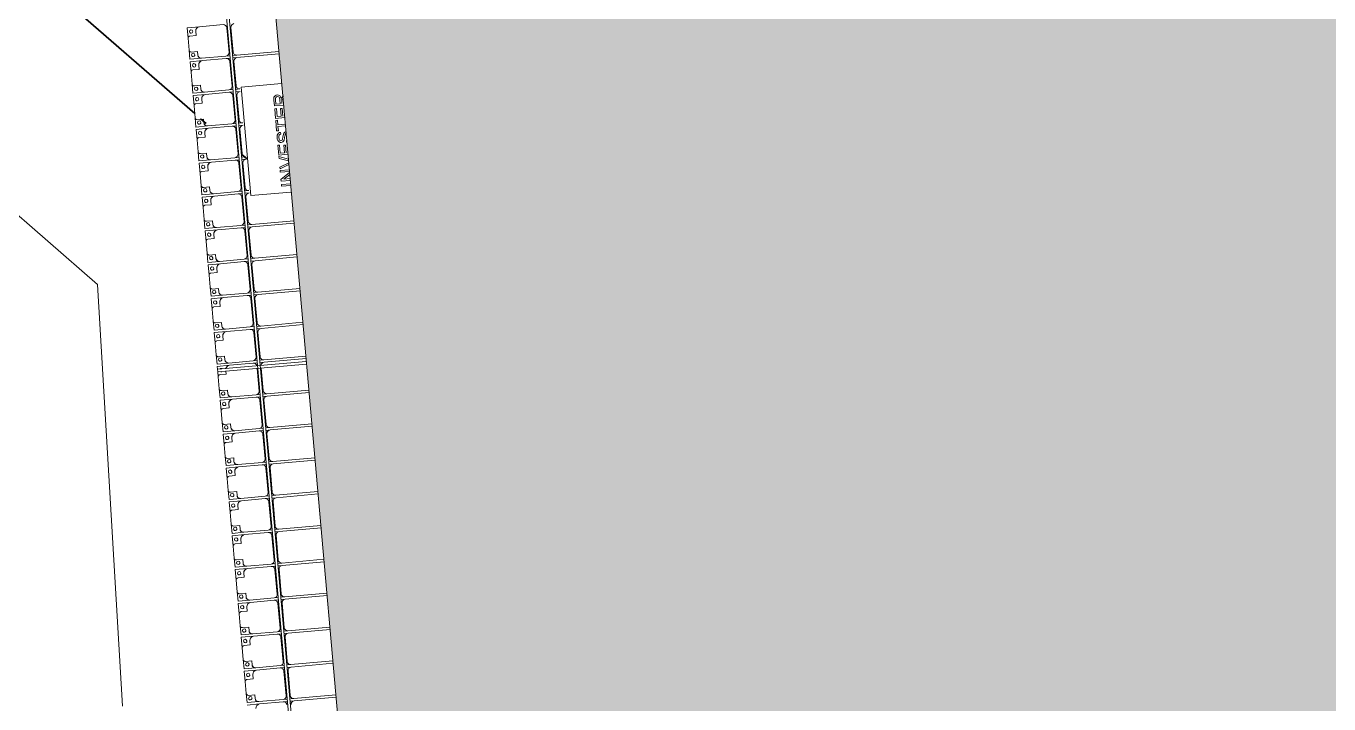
# Model space of a CAD drawing. Header units: millimetres. Extents: x -861324 to 439029, y -308065 to 694685.
# Drawn here: x -94915 to -75739, y 130036 to 140006 of the extents above; entities that cross this region are included whole.
import ezdxf

# ---------------------------------------------------------------- set-up
doc = ezdxf.new("R2010")
doc.units = ezdxf.units.MM
for name, color, linetype, lineweight in [('A-DETL-GENF', 92, 'Continuous', 9), ('A-DETL-THIN', 151, 'Continuous', 9), ('A-GENM', 13, 'Continuous', 9), ('C-TOPO-MAJR', 7, 'Continuous', 35), ('C-TOPO-MINR', 7, 'Continuous', 9), ('S-BEAM', 12, 'Continuous', 9)]:
    doc.layers.add(name, color=color, linetype=linetype, lineweight=lineweight)

# ---------------------------------------------------------------- blocks, each defined once
blk = doc.blocks.new('Dải phao đi lại kèm đỡ invester - DẢI PHAO ĐI LẠI-19658-BỐ TRÍ BÈ PIN HỒ BẢN MÒNG')
at = {"layer": 'A-GENM', "color": 7}
for p, q in [((26223, -620), (26223, 0)), ((26258, 0), (26258, -620)), ((26723, -620), (26723, 0)), ((26758, 0), (26758, -620)), ((27223, -620), (27223, 0)), ((27723, -620), (27723, 0)), ((27758, 0), (27758, -620)), ((28723, -620), (28723, 0)), ((28758, 0), (28758, -620)), ((29258, 0), (29258, -620)), ((29723, -620), (29723, 0)), ((29758, 0), (29758, -620)), ((30223, -620), (30223, 0)), ((30258, 0), (30258, -620)), ((30723, -620), (30723, 0)), ((30758, 0), (30758, -620)), ((31223, -620), (31223, 0)), ((31258, 0), (31258, -620)), ((31723, -620), (31723, 0)), ((32223, -620), (32223, 0)), ((32258, 0), (32258, -620)), ((32758, 0), (32758, -620)), ((33223, -620), (33223, 0)), ((33258, 0), (33258, -620)), ((23723, -620), (23723, 0)), ((23758, 0), (23758, -620)), ((27258, 0), (27258, -620)), ((28223, -620), (28223, 0)), ((28258, 0), (28258, -620)), ((29223, -620), (29223, 0)), ((31758, 0), (31758, -620)), ((32723, -620), (32723, 0)), ((23308, -670), (23673, -670)), ((23673, -730), (23308, -730)), ((23723, -620), (23723, -681)), ((23723, -721), (23723, -780)), ((23758, -681), (23758, -620)), ((23758, -780), (23758, -721)), ((23808, -670), (24173, -670)), ((24173, -730), (23808, -730)), ((24223, -620), (24223, -681)), ((24223, -721), (24223, -780)), ((24258, -681), (24258, -620)), ((24258, -780), (24258, -721)), ((24308, -670), (24673, -670)), ((24673, -730), (24308, -730)), ((24723, -620), (24723, -681)), ((24723, -721), (24723, -780)), ((24758, -681), (24758, -620)), ((24758, -780), (24758, -721)), ((24808, -670), (25173, -670)), ((25173, -730), (24808, -730)), ((25223, -620), (25223, -681)), ((25223, -721), (25223, -780)), ((25258, -681), (25258, -620)), ((25258, -780), (25258, -721)), ((25308, -670), (25673, -670)), ((25673, -730), (25308, -730)), ((25723, -620), (25723, -681)), ((25723, -721), (25723, -780)), ((25758, -681), (25758, -620)), ((25758, -780), (25758, -721)), ((25808, -670), (26173, -670)), ((26173, -730), (25808, -730)), ((26223, -620), (26223, -681)), ((26223, -721), (26223, -780)), ((26258, -681), (26258, -620)), ((26258, -780), (26258, -721)), ((26308, -670), (26673, -670)), ((26673, -730), (26308, -730)), ((26723, -620), (26723, -681)), ((26723, -721), (26723, -780)), ((26758, -681), (26758, -620)), ((26758, -780), (26758, -721)), ((26808, -670), (27173, -670)), ((27173, -730), (26808, -730)), ((27223, -620), (27223, -681)), ((27223, -721), (27223, -780)), ((27258, -681), (27258, -620)), ((27258, -780), (27258, -721)), ((27308, -670), (27673, -670)), ((27673, -730), (27308, -730)), ((27723, -620), (27723, -681)), ((27723, -721), (27723, -780)), ((27758, -681), (27758, -620)), ((27758, -780), (27758, -721)), ((27808, -670), (28173, -670)), ((28173, -730), (27808, -730)), ((28223, -620), (28223, -681)), ((28223, -721), (28223, -780)), ((28258, -681), (28258, -620)), ((28258, -780), (28258, -721)), ((28340, -670), (28673, -670)), ((28673, -730), (28340, -730)), ((28723, -620), (28723, -681)), ((28723, -721), (28723, -780)), ((28758, -681), (28758, -620)), ((28758, -780), (28758, -721)), ((28808, -670), (29173, -670)), ((29173, -730), (28808, -730)), ((29223, -620), (29223, -681)), ((29223, -721), (29223, -780)), ((29258, -681), (29258, -620)), ((29258, -780), (29258, -721)), ((29308, -670), (29673, -670)), ((29673, -730), (29308, -730)), ((29723, -620), (29723, -681)), ((29723, -721), (29723, -780)), ((29758, -681), (29758, -620)), ((29758, -780), (29758, -721)), ((29808, -670), (30173, -670)), ((30173, -730), (29808, -730)), ((30223, -620), (30223, -681)), ((30223, -721), (30223, -780)), ((30258, -681), (30258, -620)), ((30258, -780), (30258, -721)), ((30308, -670), (30673, -670)), ((30673, -730), (30308, -730)), ((30723, -620), (30723, -681)), ((30723, -721), (30723, -780)), ((30758, -681), (30758, -620)), ((30758, -780), (30758, -721)), ((30808, -670), (31173, -670)), ((31173, -730), (30808, -730)), ((31223, -620), (31223, -681)), ((31223, -721), (31223, -780)), ((31258, -681), (31258, -620)), ((31258, -780), (31258, -721)), ((31308, -670), (31673, -670)), ((31673, -730), (31308, -730)), ((31723, -620), (31723, -681)), ((31723, -721), (31723, -780)), ((31758, -681), (31758, -620)), ((31758, -780), (31758, -721)), ((31808, -670), (32173, -670)), ((32173, -730), (31808, -730)), ((32223, -620), (32223, -681)), ((32223, -721), (32223, -780)), ((32258, -681), (32258, -620)), ((32258, -780), (32258, -721)), ((32308, -670), (32673, -670)), ((32673, -730), (32308, -730)), ((32723, -621), (32723, -681)), ((32723, -721), (32723, -780)), ((32758, -681), (32758, -625)), ((32758, -780), (32758, -721)), ((32808, -670), (33173, -670)), ((33173, -730), (32808, -730)), ((33223, -620), (33223, -666)), ((33223, -721), (33223, -780)), ((33258, -669), (33258, -620)), ((33258, -780), (33258, -721)), ((23258, -780), (23258, -1130)), ((23723, -1140), (23723, -780)), ((23758, -780), (23758, -1130)), ((24223, -1140), (24223, -780)), ((24258, -780), (24258, -1130)), ((24723, -1140), (24723, -780)), ((24758, -780), (24758, -1130)), ((25223, -1140), (25223, -780)), ((25258, -780), (25258, -1130)), ((25723, -1140), (25723, -780)), ((25758, -780), (25758, -1130)), ((26223, -1140), (26223, -780)), ((26258, -780), (26258, -1130)), ((26723, -1140), (26723, -780)), ((26758, -780), (26758, -1130)), ((27223, -1140), (27223, -780)), ((27258, -780), (27258, -1130)), ((27723, -1140), (27723, -780)), ((27758, -780), (27758, -1130)), ((28223, -1140), (28223, -780)), ((28258, -780), (28258, -1130)), ((28723, -1140), (28723, -780)), ((28758, -780), (28758, -1130)), ((29223, -1140), (29223, -780)), ((29258, -780), (29258, -1130)), ((29723, -1140), (29723, -780)), ((29758, -780), (29758, -1130)), ((30223, -1140), (30223, -780)), ((30258, -780), (30258, -1130)), ((30723, -1140), (30723, -780)), ((30758, -780), (30758, -1130)), ((31223, -1140), (31223, -780)), ((31258, -780), (31258, -1130)), ((31723, -1140), (31723, -780)), ((31758, -780), (31758, -1130)), ((32223, -1140), (32223, -780)), ((32258, -780), (32258, -1130)), ((32723, -1140), (32723, -780)), ((32758, -780), (32758, -1130)), ((33223, -1140), (33223, -780)), ((33258, -780), (33258, -1130)), ((23318, -1190), (23382, -1190)), ((23382, -1190), (23382, -1282)), ((23412, -1312), (23588, -1312)), ((23618, -1282), (23618, -1190)), ((23618, -1190), (23673, -1190)), ((23818, -1190), (23882, -1190)), ((23882, -1190), (23882, -1282)), ((23912, -1312), (24088, -1312)), ((24118, -1282), (24118, -1190)), ((24118, -1190), (24173, -1190)), ((24318, -1190), (24382, -1190)), ((24382, -1190), (24382, -1282)), ((24412, -1312), (24588, -1312)), ((24618, -1282), (24618, -1190)), ((24618, -1190), (24673, -1190)), ((24818, -1190), (24882, -1190)), ((24882, -1190), (24882, -1282)), ((24912, -1312), (25088, -1312)), ((25118, -1282), (25118, -1190)), ((25118, -1190), (25173, -1190)), ((25318, -1190), (25382, -1190)), ((25382, -1190), (25382, -1282)), ((25412, -1312), (25588, -1312)), ((25618, -1282), (25618, -1190)), ((25618, -1190), (25673, -1190)), ((25818, -1190), (25882, -1190)), ((25882, -1190), (25882, -1282)), ((25912, -1312), (26088, -1312)), ((26118, -1282), (26118, -1190)), ((26118, -1190), (26173, -1190)), ((26318, -1190), (26382, -1190)), ((26382, -1190), (26382, -1282)), ((26412, -1312), (26588, -1312)), ((26618, -1282), (26618, -1190)), ((26618, -1190), (26673, -1190)), ((26818, -1190), (26882, -1190)), ((26882, -1190), (26882, -1282)), ((26912, -1312), (27088, -1312)), ((27118, -1282), (27118, -1190)), ((27118, -1190), (27173, -1190)), ((27318, -1190), (27382, -1190)), ((27382, -1190), (27382, -1282)), ((27412, -1312), (27588, -1312)), ((27618, -1282), (27618, -1190)), ((27618, -1190), (27673, -1190)), ((27818, -1190), (27882, -1190)), ((27882, -1190), (27882, -1282)), ((27912, -1312), (28088, -1312)), ((28118, -1282), (28118, -1190)), ((28118, -1190), (28173, -1190)), ((28340, -1190), (28382, -1190)), ((28382, -1190), (28382, -1282)), ((28412, -1312), (28588, -1312)), ((28618, -1282), (28618, -1190)), ((28618, -1190), (28673, -1190)), ((28818, -1190), (28882, -1190)), ((28882, -1190), (28882, -1282)), ((28912, -1312), (29088, -1312)), ((29118, -1282), (29118, -1190)), ((29118, -1190), (29173, -1190)), ((29318, -1190), (29382, -1190)), ((29382, -1190), (29382, -1282)), ((29412, -1312), (29588, -1312)), ((29618, -1282), (29618, -1190)), ((29618, -1190), (29673, -1190)), ((29818, -1190), (29882, -1190)), ((29882, -1190), (29882, -1282)), ((29912, -1312), (30088, -1312)), ((30118, -1282), (30118, -1190)), ((30118, -1190), (30173, -1190)), ((30318, -1190), (30382, -1190)), ((30382, -1190), (30382, -1282)), ((30412, -1312), (30588, -1312)), ((30618, -1282), (30618, -1190)), ((30618, -1190), (30673, -1190)), ((30818, -1190), (30882, -1190)), ((30882, -1190), (30882, -1282)), ((30912, -1312), (31088, -1312)), ((31118, -1282), (31118, -1190)), ((31118, -1190), (31173, -1190)), ((31318, -1190), (31382, -1190)), ((31382, -1190), (31382, -1282)), ((31412, -1312), (31588, -1312)), ((31618, -1282), (31618, -1190)), ((31618, -1190), (31673, -1190)), ((31818, -1190), (31882, -1190)), ((31882, -1190), (31882, -1282)), ((31912, -1312), (32088, -1312)), ((32118, -1282), (32118, -1190)), ((32118, -1190), (32173, -1190)), ((32318, -1190), (32382, -1190)), ((32382, -1190), (32382, -1282)), ((32412, -1312), (32588, -1312)), ((32618, -1282), (32618, -1190)), ((32618, -1190), (32673, -1190)), ((32818, -1190), (32882, -1190)), ((32882, -1190), (32882, -1282)), ((32912, -1312), (33088, -1312)), ((33118, -1282), (33118, -1190)), ((33118, -1190), (33173, -1190))]:
    blk.add_line(p, q, dxfattribs=at)
at = {"layer": 'A-GENM', "color": 9}
for p, q in [((23723, -620), (23723, -681)), ((23723, -721), (23723, -780)), ((23758, -681), (23758, -620)), ((23758, -780), (23758, -721)), ((24223, -620), (24223, -681)), ((24223, -721), (24223, -780)), ((24258, -681), (24258, -620)), ((24258, -780), (24258, -721)), ((24723, -620), (24723, -681)), ((24723, -721), (24723, -780)), ((24758, -681), (24758, -620)), ((24758, -780), (24758, -721)), ((25223, -620), (25223, -681)), ((25223, -721), (25223, -780)), ((25258, -681), (25258, -620)), ((25258, -780), (25258, -721)), ((25723, -620), (25723, -681)), ((25723, -721), (25723, -780)), ((25758, -681), (25758, -620)), ((25758, -780), (25758, -721)), ((26223, -620), (26223, -681)), ((26223, -721), (26223, -780)), ((26258, -681), (26258, -620)), ((26258, -780), (26258, -721)), ((26723, -620), (26723, -681)), ((26723, -721), (26723, -780)), ((26758, -681), (26758, -620)), ((26758, -780), (26758, -721)), ((27223, -620), (27223, -681)), ((27223, -721), (27223, -780)), ((27258, -681), (27258, -620)), ((27258, -780), (27258, -721)), ((27723, -620), (27723, -681)), ((27723, -721), (27723, -780)), ((27758, -681), (27758, -620)), ((27758, -780), (27758, -721)), ((28223, -620), (28223, -681)), ((28223, -721), (28223, -780)), ((28258, -681), (28258, -620)), ((28258, -780), (28258, -721)), ((28723, -620), (28723, -681)), ((28723, -721), (28723, -780)), ((28758, -681), (28758, -620)), ((28758, -780), (28758, -721)), ((29223, -620), (29223, -681)), ((29223, -721), (29223, -780)), ((29258, -681), (29258, -620)), ((29258, -780), (29258, -721)), ((29723, -620), (29723, -681)), ((29723, -721), (29723, -780)), ((29758, -681), (29758, -620)), ((29758, -780), (29758, -721)), ((30223, -620), (30223, -681)), ((30223, -721), (30223, -780)), ((30258, -681), (30258, -620)), ((30258, -780), (30258, -721)), ((30723, -620), (30723, -681)), ((30723, -721), (30723, -780)), ((30758, -681), (30758, -620)), ((30758, -780), (30758, -721)), ((31223, -620), (31223, -681)), ((31223, -721), (31223, -780)), ((31258, -681), (31258, -620)), ((31258, -780), (31258, -721)), ((31723, -620), (31723, -681)), ((31723, -721), (31723, -780)), ((31758, -681), (31758, -620)), ((31758, -780), (31758, -721)), ((32223, -620), (32223, -681)), ((32223, -721), (32223, -780)), ((32258, -681), (32258, -620)), ((32258, -780), (32258, -721)), ((32723, -621), (32723, -681)), ((32723, -721), (32723, -780)), ((32758, -681), (32758, -625)), ((32758, -780), (32758, -721)), ((33223, -620), (33223, -666)), ((33223, -721), (33223, -780)), ((33258, -669), (33258, -620)), ((33258, -780), (33258, -721)), ((23258, -1312), (23258, -1130)), ((23258, -1130), (23258, -1312)), ((23723, -1140), (23723, -1312)), ((23723, -1312), (23723, -1140)), ((23758, -1312), (23758, -1130)), ((23758, -1130), (23758, -1312)), ((24223, -1140), (24223, -1312)), ((24223, -1312), (24223, -1140)), ((24258, -1312), (24258, -1130)), ((24258, -1130), (24258, -1312)), ((24723, -1140), (24723, -1312)), ((24723, -1312), (24723, -1140)), ((24758, -1312), (24758, -1130)), ((24758, -1130), (24758, -1312)), ((25223, -1140), (25223, -1312)), ((25223, -1312), (25223, -1140)), ((25258, -1312), (25258, -1130)), ((25258, -1130), (25258, -1312)), ((25723, -1140), (25723, -1312)), ((25723, -1312), (25723, -1140)), ((25758, -1312), (25758, -1130)), ((25758, -1130), (25758, -1312)), ((26223, -1140), (26223, -1312)), ((26223, -1312), (26223, -1140)), ((26258, -1312), (26258, -1130)), ((26258, -1130), (26258, -1312)), ((26723, -1140), (26723, -1312)), ((26723, -1312), (26723, -1140)), ((26758, -1312), (26758, -1130)), ((26758, -1130), (26758, -1312)), ((27223, -1140), (27223, -1312)), ((27223, -1312), (27223, -1140)), ((27258, -1312), (27258, -1130)), ((27258, -1130), (27258, -1312)), ((27723, -1140), (27723, -1312)), ((27723, -1312), (27723, -1140)), ((27758, -1312), (27758, -1130)), ((27758, -1130), (27758, -1312)), ((28223, -1140), (28223, -1312)), ((28223, -1312), (28223, -1140)), ((28258, -1312), (28258, -1130)), ((28258, -1130), (28258, -1312)), ((28723, -1140), (28723, -1312)), ((28723, -1312), (28723, -1140)), ((28758, -1312), (28758, -1130)), ((28758, -1130), (28758, -1312)), ((29223, -1140), (29223, -1312)), ((29223, -1312), (29223, -1140)), ((29258, -1312), (29258, -1130)), ((29258, -1130), (29258, -1312)), ((29723, -1140), (29723, -1312)), ((29723, -1312), (29723, -1140)), ((29758, -1312), (29758, -1130)), ((29758, -1130), (29758, -1312)), ((30223, -1140), (30223, -1312)), ((30223, -1312), (30223, -1140)), ((30258, -1312), (30258, -1130)), ((30258, -1130), (30258, -1312)), ((30723, -1140), (30723, -1312)), ((30723, -1312), (30723, -1140)), ((30758, -1312), (30758, -1130)), ((30758, -1130), (30758, -1312)), ((31223, -1140), (31223, -1312)), ((31223, -1312), (31223, -1140)), ((31258, -1312), (31258, -1130)), ((31258, -1130), (31258, -1312)), ((31723, -1140), (31723, -1312)), ((31723, -1312), (31723, -1140)), ((31758, -1312), (31758, -1130)), ((31758, -1130), (31758, -1312)), ((32223, -1140), (32223, -1312)), ((32223, -1312), (32223, -1140)), ((32258, -1312), (32258, -1130)), ((32258, -1130), (32258, -1312)), ((32723, -1140), (32723, -1312)), ((32723, -1312), (32723, -1140)), ((32758, -1312), (32758, -1130)), ((32758, -1130), (32758, -1312)), ((33223, -1140), (33223, -1312)), ((33223, -1312), (33223, -1140)), ((33258, -1312), (33258, -1130)), ((33258, -1130), (33258, -1312)), ((23412, -1312), (23258, -1312)), ((23258, -1312), (23412, -1312)), ((23382, -1190), (23318, -1190)), ((23318, -1190), (23382, -1190)), ((23382, -1190), (23318, -1190)), ((23382, -1282), (23382, -1190)), ((23382, -1190), (23382, -1282)), ((23382, -1282), (23382, -1190)), ((23723, -1312), (23588, -1312)), ((23588, -1312), (23723, -1312)), ((23673, -1190), (23618, -1190)), ((23618, -1190), (23618, -1282)), ((23618, -1282), (23618, -1190)), ((23618, -1190), (23618, -1282)), ((23618, -1190), (23673, -1190)), ((23673, -1190), (23618, -1190)), ((23912, -1312), (23758, -1312)), ((23758, -1312), (23912, -1312)), ((23882, -1190), (23818, -1190)), ((23818, -1190), (23882, -1190)), ((23882, -1190), (23818, -1190)), ((23882, -1282), (23882, -1190)), ((23882, -1190), (23882, -1282)), ((23882, -1282), (23882, -1190)), ((24223, -1312), (24088, -1312)), ((24088, -1312), (24223, -1312)), ((24173, -1190), (24118, -1190)), ((24118, -1190), (24118, -1282)), ((24118, -1282), (24118, -1190)), ((24118, -1190), (24118, -1282)), ((24118, -1190), (24173, -1190)), ((24173, -1190), (24118, -1190)), ((24412, -1312), (24258, -1312)), ((24258, -1312), (24412, -1312)), ((24382, -1190), (24318, -1190)), ((24318, -1190), (24382, -1190)), ((24382, -1190), (24318, -1190)), ((24382, -1282), (24382, -1190)), ((24382, -1190), (24382, -1282)), ((24382, -1282), (24382, -1190)), ((24723, -1312), (24588, -1312)), ((24588, -1312), (24723, -1312)), ((24673, -1190), (24618, -1190)), ((24618, -1190), (24618, -1282)), ((24618, -1282), (24618, -1190)), ((24618, -1190), (24618, -1282)), ((24618, -1190), (24673, -1190)), ((24673, -1190), (24618, -1190)), ((24912, -1312), (24758, -1312)), ((24758, -1312), (24912, -1312)), ((24882, -1190), (24818, -1190)), ((24818, -1190), (24882, -1190)), ((24882, -1190), (24818, -1190)), ((24882, -1282), (24882, -1190)), ((24882, -1190), (24882, -1282)), ((24882, -1282), (24882, -1190)), ((25223, -1312), (25088, -1312)), ((25088, -1312), (25223, -1312)), ((25173, -1190), (25118, -1190)), ((25118, -1190), (25118, -1282)), ((25118, -1282), (25118, -1190)), ((25118, -1190), (25118, -1282)), ((25118, -1190), (25173, -1190)), ((25173, -1190), (25118, -1190)), ((25412, -1312), (25258, -1312)), ((25258, -1312), (25412, -1312)), ((25382, -1190), (25318, -1190)), ((25318, -1190), (25382, -1190)), ((25382, -1190), (25318, -1190)), ((25382, -1282), (25382, -1190)), ((25382, -1190), (25382, -1282)), ((25382, -1282), (25382, -1190)), ((25723, -1312), (25588, -1312)), ((25588, -1312), (25723, -1312)), ((25673, -1190), (25618, -1190)), ((25618, -1190), (25618, -1282)), ((25618, -1282), (25618, -1190)), ((25618, -1190), (25618, -1282)), ((25618, -1190), (25673, -1190)), ((25673, -1190), (25618, -1190)), ((25912, -1312), (25758, -1312)), ((25758, -1312), (25912, -1312)), ((25882, -1190), (25818, -1190)), ((25818, -1190), (25882, -1190)), ((25882, -1190), (25818, -1190)), ((25882, -1282), (25882, -1190)), ((25882, -1190), (25882, -1282)), ((25882, -1282), (25882, -1190)), ((26223, -1312), (26088, -1312)), ((26088, -1312), (26223, -1312)), ((26173, -1190), (26118, -1190)), ((26118, -1190), (26118, -1282)), ((26118, -1282), (26118, -1190)), ((26118, -1190), (26118, -1282)), ((26118, -1190), (26173, -1190)), ((26173, -1190), (26118, -1190)), ((26412, -1312), (26258, -1312)), ((26258, -1312), (26412, -1312)), ((26382, -1190), (26318, -1190)), ((26318, -1190), (26382, -1190)), ((26382, -1190), (26318, -1190)), ((26382, -1282), (26382, -1190)), ((26382, -1190), (26382, -1282)), ((26382, -1282), (26382, -1190)), ((26723, -1312), (26588, -1312)), ((26588, -1312), (26723, -1312)), ((26673, -1190), (26618, -1190)), ((26618, -1190), (26618, -1282)), ((26618, -1282), (26618, -1190)), ((26618, -1190), (26618, -1282)), ((26618, -1190), (26673, -1190)), ((26673, -1190), (26618, -1190)), ((26912, -1312), (26758, -1312)), ((26758, -1312), (26912, -1312)), ((26882, -1190), (26818, -1190)), ((26818, -1190), (26882, -1190)), ((26882, -1190), (26818, -1190)), ((26882, -1282), (26882, -1190)), ((26882, -1190), (26882, -1282)), ((26882, -1282), (26882, -1190)), ((27223, -1312), (27088, -1312)), ((27088, -1312), (27223, -1312)), ((27173, -1190), (27118, -1190)), ((27118, -1190), (27118, -1282)), ((27118, -1282), (27118, -1190)), ((27118, -1190), (27118, -1282)), ((27118, -1190), (27173, -1190)), ((27173, -1190), (27118, -1190)), ((27412, -1312), (27258, -1312)), ((27258, -1312), (27412, -1312)), ((27382, -1190), (27318, -1190)), ((27318, -1190), (27382, -1190)), ((27382, -1190), (27318, -1190)), ((27382, -1282), (27382, -1190)), ((27382, -1190), (27382, -1282)), ((27382, -1282), (27382, -1190)), ((27723, -1312), (27588, -1312)), ((27588, -1312), (27723, -1312)), ((27673, -1190), (27618, -1190)), ((27618, -1190), (27618, -1282)), ((27618, -1282), (27618, -1190)), ((27618, -1190), (27618, -1282)), ((27618, -1190), (27673, -1190)), ((27673, -1190), (27618, -1190)), ((27912, -1312), (27758, -1312)), ((27758, -1312), (27912, -1312)), ((27882, -1190), (27818, -1190)), ((27818, -1190), (27882, -1190)), ((27882, -1190), (27818, -1190)), ((27882, -1282), (27882, -1190)), ((27882, -1190), (27882, -1282)), ((27882, -1282), (27882, -1190)), ((28223, -1312), (28088, -1312)), ((28088, -1312), (28223, -1312)), ((28173, -1190), (28118, -1190)), ((28118, -1190), (28118, -1282)), ((28118, -1282), (28118, -1190)), ((28118, -1190), (28118, -1282)), ((28118, -1190), (28173, -1190)), ((28173, -1190), (28118, -1190)), ((28300, -1312), (28258, -1312)), ((28258, -1312), (28300, -1312)), ((28382, -1190), (28340, -1190)), ((28340, -1190), (28382, -1190)), ((28382, -1190), (28340, -1190)), ((28412, -1312), (28340, -1312)), ((28340, -1312), (28412, -1312)), ((28382, -1282), (28382, -1190)), ((28382, -1190), (28382, -1282)), ((28382, -1282), (28382, -1190)), ((28723, -1312), (28588, -1312)), ((28588, -1312), (28723, -1312)), ((28673, -1190), (28618, -1190)), ((28618, -1190), (28618, -1282)), ((28618, -1282), (28618, -1190)), ((28618, -1190), (28618, -1282)), ((28618, -1190), (28673, -1190)), ((28673, -1190), (28618, -1190)), ((28912, -1312), (28758, -1312)), ((28758, -1312), (28912, -1312)), ((28882, -1190), (28818, -1190)), ((28818, -1190), (28882, -1190)), ((28882, -1190), (28818, -1190)), ((28882, -1282), (28882, -1190)), ((28882, -1190), (28882, -1282)), ((28882, -1282), (28882, -1190)), ((29223, -1312), (29088, -1312)), ((29088, -1312), (29223, -1312)), ((29173, -1190), (29118, -1190)), ((29118, -1190), (29118, -1282)), ((29118, -1282), (29118, -1190)), ((29118, -1190), (29118, -1282)), ((29118, -1190), (29173, -1190)), ((29173, -1190), (29118, -1190)), ((29412, -1312), (29258, -1312)), ((29258, -1312), (29412, -1312)), ((29382, -1190), (29318, -1190)), ((29318, -1190), (29382, -1190)), ((29382, -1190), (29318, -1190)), ((29382, -1282), (29382, -1190)), ((29382, -1190), (29382, -1282)), ((29382, -1282), (29382, -1190)), ((29723, -1312), (29588, -1312)), ((29588, -1312), (29723, -1312)), ((29673, -1190), (29618, -1190)), ((29618, -1190), (29618, -1282)), ((29618, -1282), (29618, -1190)), ((29618, -1190), (29618, -1282)), ((29618, -1190), (29673, -1190)), ((29673, -1190), (29618, -1190)), ((29912, -1312), (29758, -1312)), ((29758, -1312), (29912, -1312)), ((29882, -1190), (29818, -1190)), ((29818, -1190), (29882, -1190)), ((29882, -1190), (29818, -1190)), ((29882, -1282), (29882, -1190)), ((29882, -1190), (29882, -1282)), ((29882, -1282), (29882, -1190)), ((30223, -1312), (30088, -1312)), ((30088, -1312), (30223, -1312)), ((30173, -1190), (30118, -1190)), ((30118, -1190), (30118, -1282)), ((30118, -1282), (30118, -1190)), ((30118, -1190), (30118, -1282)), ((30118, -1190), (30173, -1190)), ((30173, -1190), (30118, -1190)), ((30412, -1312), (30258, -1312)), ((30258, -1312), (30412, -1312)), ((30382, -1190), (30318, -1190)), ((30318, -1190), (30382, -1190)), ((30382, -1190), (30318, -1190)), ((30382, -1282), (30382, -1190)), ((30382, -1190), (30382, -1282)), ((30382, -1282), (30382, -1190)), ((30723, -1312), (30588, -1312)), ((30588, -1312), (30723, -1312)), ((30673, -1190), (30618, -1190)), ((30618, -1190), (30618, -1282)), ((30618, -1282), (30618, -1190)), ((30618, -1190), (30618, -1282)), ((30618, -1190), (30673, -1190)), ((30673, -1190), (30618, -1190)), ((30912, -1312), (30758, -1312)), ((30758, -1312), (30912, -1312)), ((30882, -1190), (30818, -1190)), ((30818, -1190), (30882, -1190)), ((30882, -1190), (30818, -1190)), ((30882, -1282), (30882, -1190)), ((30882, -1190), (30882, -1282)), ((30882, -1282), (30882, -1190)), ((31223, -1312), (31088, -1312)), ((31088, -1312), (31223, -1312)), ((31173, -1190), (31118, -1190)), ((31118, -1190), (31118, -1282)), ((31118, -1282), (31118, -1190)), ((31118, -1190), (31118, -1282)), ((31118, -1190), (31173, -1190)), ((31173, -1190), (31118, -1190)), ((31412, -1312), (31258, -1312)), ((31258, -1312), (31412, -1312)), ((31382, -1190), (31318, -1190)), ((31318, -1190), (31382, -1190)), ((31382, -1190), (31318, -1190)), ((31382, -1282), (31382, -1190)), ((31382, -1190), (31382, -1282)), ((31382, -1282), (31382, -1190)), ((31723, -1312), (31588, -1312)), ((31588, -1312), (31723, -1312)), ((31673, -1190), (31618, -1190)), ((31618, -1190), (31618, -1282)), ((31618, -1282), (31618, -1190)), ((31618, -1190), (31618, -1282)), ((31618, -1190), (31673, -1190)), ((31673, -1190), (31618, -1190)), ((31912, -1312), (31758, -1312)), ((31758, -1312), (31912, -1312)), ((31882, -1190), (31818, -1190)), ((31818, -1190), (31882, -1190)), ((31882, -1190), (31818, -1190)), ((31882, -1282), (31882, -1190)), ((31882, -1190), (31882, -1282)), ((31882, -1282), (31882, -1190)), ((32223, -1312), (32088, -1312)), ((32088, -1312), (32223, -1312)), ((32173, -1190), (32118, -1190)), ((32118, -1190), (32118, -1282)), ((32118, -1282), (32118, -1190)), ((32118, -1190), (32118, -1282)), ((32118, -1190), (32173, -1190)), ((32173, -1190), (32118, -1190)), ((32412, -1312), (32258, -1312)), ((32258, -1312), (32412, -1312)), ((32382, -1190), (32318, -1190)), ((32318, -1190), (32382, -1190)), ((32382, -1190), (32318, -1190)), ((32382, -1282), (32382, -1190)), ((32382, -1190), (32382, -1282)), ((32382, -1282), (32382, -1190)), ((32723, -1312), (32588, -1312)), ((32588, -1312), (32723, -1312)), ((32673, -1190), (32618, -1190)), ((32618, -1190), (32618, -1282)), ((32618, -1282), (32618, -1190)), ((32618, -1190), (32618, -1282)), ((32618, -1190), (32673, -1190)), ((32673, -1190), (32618, -1190)), ((32912, -1312), (32758, -1312)), ((32758, -1312), (32912, -1312)), ((32882, -1190), (32818, -1190)), ((32818, -1190), (32882, -1190)), ((32882, -1190), (32818, -1190)), ((32882, -1282), (32882, -1190)), ((32882, -1190), (32882, -1282)), ((32882, -1282), (32882, -1190)), ((33223, -1312), (33088, -1312)), ((33088, -1312), (33223, -1312)), ((33173, -1190), (33118, -1190)), ((33118, -1190), (33118, -1282)), ((33118, -1282), (33118, -1190)), ((33118, -1190), (33118, -1282)), ((33118, -1190), (33173, -1190)), ((33173, -1190), (33118, -1190))]:
    blk.add_line(p, q, dxfattribs=at)
at = {"layer": 'A-GENM', "color": 7}
for centre, radius, start, end in [((23308, -620), 50, 180, 270), ((23308, -780), 50, 90, 180), ((23673, -620), 50, 270, 0), ((23673, -780), 50, 360, 90), ((23808, -620), 50, 180, 270), ((23808, -780), 50, 90, 180), ((24173, -620), 50, 270, 0), ((24173, -780), 50, 360, 90), ((24308, -620), 50, 180, 270), ((24308, -780), 50, 90, 180), ((24673, -620), 50, 270, 0), ((24673, -780), 50, 360, 90), ((24808, -620), 50, 180, 270), ((24808, -780), 50, 90, 180), ((25173, -620), 50, 270, 0), ((25173, -780), 50, 360, 90), ((25308, -620), 50, 180, 270), ((25308, -780), 50, 90, 180), ((25673, -620), 50, 270, 0), ((25673, -780), 50, 360, 90), ((25808, -620), 50, 180, 270), ((25808, -780), 50, 90, 180), ((26173, -620), 50, 270, 0), ((26173, -780), 50, 360, 90), ((26308, -620), 50, 180, 270), ((26308, -780), 50, 90, 180), ((26673, -620), 50, 270, 0), ((26673, -780), 50, 360, 90), ((26808, -620), 50, 180, 270), ((26808, -780), 50, 90, 180), ((27173, -620), 50, 270, 0), ((27173, -780), 50, 360, 90), ((27308, -620), 50, 180, 270), ((27308, -780), 50, 90, 180), ((27673, -620), 50, 270, 0), ((27673, -780), 50, 360, 90), ((27808, -620), 50, 180, 270), ((27808, -780), 50, 90, 180), ((28173, -620), 50, 270, 0), ((28173, -780), 50, 360, 90), ((28308, -620), 50, 180, 255), ((28308, -780), 50, 105, 180), ((28673, -620), 50, 270, 0), ((28673, -780), 50, 360, 90), ((28808, -620), 50, 180, 270), ((28808, -780), 50, 90, 180), ((29173, -620), 50, 270, 0), ((29173, -780), 50, 360, 90), ((29308, -620), 50, 180, 270), ((29308, -780), 50, 90, 180), ((29673, -620), 50, 270, 0), ((29673, -780), 50, 360, 90), ((29808, -620), 50, 180, 270), ((29808, -780), 50, 90, 180), ((30173, -620), 50, 270, 0), ((30173, -780), 50, 360, 90), ((30308, -620), 50, 180, 270), ((30308, -780), 50, 90, 180), ((30673, -620), 50, 270, 0), ((30673, -780), 50, 360, 90), ((30808, -620), 50, 180, 270), ((30808, -780), 50, 90, 180), ((31173, -620), 50, 270, 0), ((31173, -780), 50, 360, 90), ((31308, -620), 50, 180, 270), ((31308, -780), 50, 90, 180), ((31673, -620), 50, 270, 0), ((31673, -780), 50, 360, 90), ((31808, -620), 50, 180, 270), ((31808, -780), 50, 90, 180), ((32173, -620), 50, 270, 0), ((32173, -780), 50, 360, 90), ((32308, -620), 50, 180, 270), ((32308, -780), 50, 90, 180), ((32673, -620), 50, 270, 0), ((32673, -780), 50, 360, 90), ((32808, -620), 50, 180, 270), ((32808, -780), 50, 90, 180), ((33173, -620), 50, 270, 299.9297), ((33173, -780), 50, 360, 90), ((33173, -620), 50, 300, 0), ((33308, -620), 50, 180, 270), ((33308, -780), 50, 90, 180), ((23318, -1130), 60, 180, 270), ((23673, -1140), 50, 270, 360), ((23818, -1130), 60, 180, 270), ((24173, -1140), 50, 270, 360), ((24318, -1130), 60, 180, 270), ((24673, -1140), 50, 270, 360), ((24818, -1130), 60, 180, 270), ((25173, -1140), 50, 270, 360), ((25318, -1130), 60, 180, 270), ((25673, -1140), 50, 270, 360), ((25818, -1130), 60, 180, 270), ((26173, -1140), 50, 270, 360), ((26318, -1130), 60, 180, 270), ((26673, -1140), 50, 270, 360), ((26818, -1130), 60, 180, 270), ((27173, -1140), 50, 270, 360), ((27318, -1130), 60, 180, 270), ((27673, -1140), 50, 270, 360), ((27818, -1130), 60, 180, 270), ((28173, -1140), 50, 270, 360), ((28318, -1130), 60, 180, 255), ((28673, -1140), 50, 270, 360), ((28818, -1130), 60, 180, 270), ((29173, -1140), 50, 270, 360), ((29318, -1130), 60, 180, 270), ((29673, -1140), 50, 270, 360), ((29818, -1130), 60, 180, 270), ((30173, -1140), 50, 270, 360), ((30318, -1130), 60, 180, 270), ((30673, -1140), 50, 270, 360), ((30818, -1130), 60, 180, 270), ((31173, -1140), 50, 270, 360), ((31318, -1130), 60, 180, 270), ((31673, -1140), 50, 270, 360), ((31818, -1130), 60, 180, 270), ((32173, -1140), 50, 270, 360), ((32318, -1130), 60, 180, 270), ((32673, -1140), 50, 270, 360), ((32818, -1130), 60, 180, 270), ((33173, -1140), 50, 270, 360), ((33318, -1130), 60, 180, 270), ((23412, -1282), 30, 180, 270), ((23588, -1282), 30, 270, 0), ((23912, -1282), 30, 180, 270), ((24088, -1282), 30, 270, 0), ((24412, -1282), 30, 180, 270), ((24588, -1282), 30, 270, 0), ((24912, -1282), 30, 180, 270), ((25088, -1282), 30, 270, 0), ((25412, -1282), 30, 180, 270), ((25588, -1282), 30, 270, 0), ((25912, -1282), 30, 180, 270), ((26088, -1282), 30, 270, 0), ((26412, -1282), 30, 180, 270), ((26588, -1282), 30, 270, 0), ((26912, -1282), 30, 180, 270), ((27088, -1282), 30, 270, 0), ((27412, -1282), 30, 180, 270), ((27588, -1282), 30, 270, 0), ((27912, -1282), 30, 180, 270), ((28088, -1282), 30, 270, 0), ((28412, -1282), 30, 180, 270), ((28588, -1282), 30, 270, 0), ((28912, -1282), 30, 180, 270), ((29088, -1282), 30, 270, 0), ((29412, -1282), 30, 180, 270), ((29588, -1282), 30, 270, 0), ((29912, -1282), 30, 180, 270), ((30088, -1282), 30, 270, 0), ((30412, -1282), 30, 180, 270), ((30588, -1282), 30, 270, 0), ((30912, -1282), 30, 180, 270), ((31088, -1282), 30, 270, 0), ((31412, -1282), 30, 180, 270), ((31588, -1282), 30, 270, 0), ((31912, -1282), 30, 180, 270), ((32088, -1282), 30, 270, 0), ((32412, -1282), 30, 180, 270), ((32588, -1282), 30, 270, 0), ((32912, -1282), 30, 180, 270), ((33088, -1282), 30, 270, 0)]:
    blk.add_arc(centre, radius, start, end, dxfattribs=at)
at = {"layer": 'A-GENM', "color": 9}
for centre, radius, start, end in [((23318, -1130), 60, 195, 270), ((23318, -1130), 60, 195, 270), ((23318, -1130), 60, 195, 270), ((23818, -1130), 60, 195, 270), ((23818, -1130), 60, 195, 270), ((23818, -1130), 60, 195, 270), ((24318, -1130), 60, 195, 270), ((24318, -1130), 60, 195, 270), ((24318, -1130), 60, 195, 270), ((24818, -1130), 60, 195, 270), ((24818, -1130), 60, 195, 270), ((24818, -1130), 60, 195, 270), ((25318, -1130), 60, 195, 270), ((25318, -1130), 60, 195, 270), ((25318, -1130), 60, 195, 270), ((25818, -1130), 60, 195, 270), ((25818, -1130), 60, 195, 270), ((25818, -1130), 60, 195, 270), ((26318, -1130), 60, 195, 270), ((26318, -1130), 60, 195, 270), ((26318, -1130), 60, 195, 270), ((26818, -1130), 60, 195, 270), ((26818, -1130), 60, 195, 270), ((26818, -1130), 60, 195, 270), ((27318, -1130), 60, 195, 270), ((27318, -1130), 60, 195, 270), ((27318, -1130), 60, 195, 270), ((27818, -1130), 60, 195, 270), ((27818, -1130), 60, 195, 270), ((27818, -1130), 60, 195, 270), ((28318, -1130), 60, 195, 255), ((28318, -1130), 60, 195, 255), ((28318, -1130), 60, 195, 255), ((28818, -1130), 60, 195, 270), ((28818, -1130), 60, 195, 270), ((28818, -1130), 60, 195, 270), ((29318, -1130), 60, 195, 270), ((29318, -1130), 60, 195, 270), ((29318, -1130), 60, 195, 270), ((29818, -1130), 60, 195, 270), ((29818, -1130), 60, 195, 270), ((29818, -1130), 60, 195, 270), ((30318, -1130), 60, 195, 270), ((30318, -1130), 60, 195, 270), ((30318, -1130), 60, 195, 270), ((30818, -1130), 60, 195, 270), ((30818, -1130), 60, 195, 270), ((30818, -1130), 60, 195, 270), ((31318, -1130), 60, 195, 270), ((31318, -1130), 60, 195, 270), ((31318, -1130), 60, 195, 270), ((31818, -1130), 60, 195, 270), ((31818, -1130), 60, 195, 270), ((31818, -1130), 60, 195, 270), ((32318, -1130), 60, 195, 270), ((32318, -1130), 60, 195, 270), ((32318, -1130), 60, 195, 270), ((32818, -1130), 60, 195, 270), ((32818, -1130), 60, 195, 270), ((32818, -1130), 60, 195, 270), ((23317, -1259), 25, 90, 270), ((23317, -1259), 25, 90, 270), ((23317, -1259), 25, 270, 90), ((23317, -1259), 25, 270, 90), ((23412, -1282), 30, 180, 240), ((23412, -1282), 30, 180, 240), ((23412, -1282), 30, 180, 240), ((23588, -1282), 30, 300, 0), ((23588, -1282), 30, 300, 0), ((23588, -1282), 30, 300, 0), ((23662, -1259), 25, 90, 270), ((23662, -1259), 25, 90, 270), ((23662, -1259), 25, 270, 90), ((23662, -1259), 25, 270, 90), ((23673, -1140), 50, 270, 345), ((23673, -1140), 50, 270, 345), ((23673, -1140), 50, 270, 345), ((23817, -1259), 25, 90, 270), ((23817, -1259), 25, 90, 270), ((23817, -1259), 25, 270, 90), ((23817, -1259), 25, 270, 90), ((23912, -1282), 30, 180, 240), ((23912, -1282), 30, 180, 240), ((23912, -1282), 30, 180, 240), ((24088, -1282), 30, 300, 0), ((24088, -1282), 30, 300, 0), ((24088, -1282), 30, 300, 0), ((24162, -1259), 25, 90, 270), ((24162, -1259), 25, 90, 270), ((24162, -1259), 25, 270, 90), ((24162, -1259), 25, 270, 90), ((24173, -1140), 50, 270, 345), ((24173, -1140), 50, 270, 345), ((24173, -1140), 50, 270, 345), ((24317, -1259), 25, 90, 270), ((24317, -1259), 25, 90, 270), ((24317, -1259), 25, 270, 90), ((24317, -1259), 25, 270, 90), ((24412, -1282), 30, 180, 240), ((24412, -1282), 30, 180, 240), ((24412, -1282), 30, 180, 240), ((24588, -1282), 30, 300, 0), ((24588, -1282), 30, 300, 0), ((24588, -1282), 30, 300, 0), ((24662, -1259), 25, 90, 270), ((24662, -1259), 25, 90, 270), ((24662, -1259), 25, 270, 90), ((24662, -1259), 25, 270, 90), ((24673, -1140), 50, 270, 345), ((24673, -1140), 50, 270, 345), ((24673, -1140), 50, 270, 345), ((24817, -1259), 25, 90, 270), ((24817, -1259), 25, 90, 270), ((24817, -1259), 25, 270, 90), ((24817, -1259), 25, 270, 90), ((24912, -1282), 30, 180, 240), ((24912, -1282), 30, 180, 240), ((24912, -1282), 30, 180, 240), ((25088, -1282), 30, 300, 0), ((25088, -1282), 30, 300, 0), ((25088, -1282), 30, 300, 0), ((25162, -1259), 25, 90, 270), ((25162, -1259), 25, 90, 270), ((25162, -1259), 25, 270, 90), ((25162, -1259), 25, 270, 90), ((25173, -1140), 50, 270, 345), ((25173, -1140), 50, 270, 345), ((25173, -1140), 50, 270, 345), ((25317, -1259), 25, 90, 270), ((25317, -1259), 25, 90, 270), ((25317, -1259), 25, 270, 90), ((25317, -1259), 25, 270, 90), ((25412, -1282), 30, 180, 240), ((25412, -1282), 30, 180, 240), ((25412, -1282), 30, 180, 240), ((25588, -1282), 30, 300, 0), ((25588, -1282), 30, 300, 0), ((25588, -1282), 30, 300, 0), ((25662, -1259), 25, 90, 270), ((25662, -1259), 25, 90, 270), ((25662, -1259), 25, 270, 90), ((25662, -1259), 25, 270, 90), ((25673, -1140), 50, 270, 345), ((25673, -1140), 50, 270, 345), ((25673, -1140), 50, 270, 345), ((25817, -1259), 25, 90, 270), ((25817, -1259), 25, 90, 270), ((25817, -1259), 25, 270, 90), ((25817, -1259), 25, 270, 90), ((25912, -1282), 30, 180, 240), ((25912, -1282), 30, 180, 240), ((25912, -1282), 30, 180, 240), ((26088, -1282), 30, 300, 0), ((26088, -1282), 30, 300, 0), ((26088, -1282), 30, 300, 0), ((26162, -1259), 25, 90, 270), ((26162, -1259), 25, 90, 270), ((26162, -1259), 25, 270, 90), ((26162, -1259), 25, 270, 90), ((26173, -1140), 50, 270, 345), ((26173, -1140), 50, 270, 345), ((26173, -1140), 50, 270, 345), ((26317, -1259), 25, 90, 270), ((26317, -1259), 25, 90, 270), ((26317, -1259), 25, 270, 90), ((26317, -1259), 25, 270, 90), ((26412, -1282), 30, 180, 240), ((26412, -1282), 30, 180, 240), ((26412, -1282), 30, 180, 240), ((26588, -1282), 30, 300, 0), ((26588, -1282), 30, 300, 0), ((26588, -1282), 30, 300, 0), ((26662, -1259), 25, 90, 270), ((26662, -1259), 25, 90, 270), ((26662, -1259), 25, 270, 90), ((26662, -1259), 25, 270, 90), ((26673, -1140), 50, 270, 345), ((26673, -1140), 50, 270, 345), ((26673, -1140), 50, 270, 345), ((26817, -1259), 25, 90, 270), ((26817, -1259), 25, 90, 270), ((26817, -1259), 25, 270, 90), ((26817, -1259), 25, 270, 90), ((26912, -1282), 30, 180, 240), ((26912, -1282), 30, 180, 240), ((26912, -1282), 30, 180, 240), ((27088, -1282), 30, 300, 0), ((27088, -1282), 30, 300, 0), ((27088, -1282), 30, 300, 0), ((27162, -1259), 25, 90, 270), ((27162, -1259), 25, 90, 270), ((27162, -1259), 25, 270, 90), ((27162, -1259), 25, 270, 90), ((27173, -1140), 50, 270, 345), ((27173, -1140), 50, 270, 345), ((27173, -1140), 50, 270, 345), ((27317, -1259), 25, 90, 270), ((27317, -1259), 25, 90, 270), ((27317, -1259), 25, 270, 90), ((27317, -1259), 25, 270, 90), ((27412, -1282), 30, 180, 240), ((27412, -1282), 30, 180, 240), ((27412, -1282), 30, 180, 240), ((27588, -1282), 30, 300, 0), ((27588, -1282), 30, 300, 0), ((27588, -1282), 30, 300, 0), ((27662, -1259), 25, 90, 270), ((27662, -1259), 25, 90, 270), ((27662, -1259), 25, 270, 90), ((27662, -1259), 25, 270, 90), ((27673, -1140), 50, 270, 345), ((27673, -1140), 50, 270, 345), ((27673, -1140), 50, 270, 345), ((27817, -1259), 25, 90, 270), ((27817, -1259), 25, 90, 270), ((27817, -1259), 25, 270, 90), ((27817, -1259), 25, 270, 90), ((27912, -1282), 30, 180, 240), ((27912, -1282), 30, 180, 240), ((27912, -1282), 30, 180, 240), ((28088, -1282), 30, 300, 0), ((28088, -1282), 30, 300, 0), ((28088, -1282), 30, 300, 0), ((28162, -1259), 25, 90, 270), ((28162, -1259), 25, 90, 270), ((28162, -1259), 25, 270, 90), ((28162, -1259), 25, 270, 90), ((28173, -1140), 50, 270, 345), ((28173, -1140), 50, 270, 345), ((28173, -1140), 50, 270, 345), ((28317, -1259), 25, 135, 225), ((28317, -1259), 25, 135, 225), ((28317, -1259), 25, 345, 15), ((28317, -1259), 25, 345, 15), ((28412, -1282), 30, 180, 240), ((28412, -1282), 30, 180, 240), ((28412, -1282), 30, 180, 240), ((28588, -1282), 30, 300, 0), ((28588, -1282), 30, 300, 0), ((28588, -1282), 30, 300, 0), ((28662, -1259), 25, 90, 270), ((28662, -1259), 25, 90, 270), ((28662, -1259), 25, 270, 90), ((28662, -1259), 25, 270, 90), ((28673, -1140), 50, 270, 345), ((28673, -1140), 50, 270, 345), ((28673, -1140), 50, 270, 345), ((28817, -1259), 25, 90, 270), ((28817, -1259), 25, 90, 270), ((28817, -1259), 25, 270, 90), ((28817, -1259), 25, 270, 90), ((28912, -1282), 30, 180, 240), ((28912, -1282), 30, 180, 240), ((28912, -1282), 30, 180, 240), ((29088, -1282), 30, 300, 0), ((29088, -1282), 30, 300, 0), ((29088, -1282), 30, 300, 0), ((29162, -1259), 25, 90, 270), ((29162, -1259), 25, 90, 270), ((29162, -1259), 25, 270, 90), ((29162, -1259), 25, 270, 90), ((29173, -1140), 50, 270, 345), ((29173, -1140), 50, 270, 345), ((29173, -1140), 50, 270, 345), ((29317, -1259), 25, 90, 270), ((29317, -1259), 25, 90, 270), ((29317, -1259), 25, 270, 90), ((29317, -1259), 25, 270, 90), ((29412, -1282), 30, 180, 240), ((29412, -1282), 30, 180, 240), ((29412, -1282), 30, 180, 240), ((29588, -1282), 30, 300, 0), ((29588, -1282), 30, 300, 0), ((29588, -1282), 30, 300, 0), ((29662, -1259), 25, 90, 270), ((29662, -1259), 25, 90, 270), ((29662, -1259), 25, 270, 90), ((29662, -1259), 25, 270, 90), ((29673, -1140), 50, 270, 345), ((29673, -1140), 50, 270, 345), ((29673, -1140), 50, 270, 345), ((29817, -1259), 25, 90, 270), ((29817, -1259), 25, 90, 270), ((29817, -1259), 25, 270, 90), ((29817, -1259), 25, 270, 90), ((29912, -1282), 30, 180, 240), ((29912, -1282), 30, 180, 240), ((29912, -1282), 30, 180, 240), ((30088, -1282), 30, 300, 0), ((30088, -1282), 30, 300, 0), ((30088, -1282), 30, 300, 0), ((30162, -1259), 25, 90, 270), ((30162, -1259), 25, 90, 270), ((30162, -1259), 25, 270, 90), ((30162, -1259), 25, 270, 90), ((30173, -1140), 50, 270, 345), ((30173, -1140), 50, 270, 345), ((30173, -1140), 50, 270, 345), ((30317, -1259), 25, 90, 270), ((30317, -1259), 25, 90, 270), ((30317, -1259), 25, 270, 90), ((30317, -1259), 25, 270, 90), ((30412, -1282), 30, 180, 240), ((30412, -1282), 30, 180, 240), ((30412, -1282), 30, 180, 240), ((30588, -1282), 30, 300, 0), ((30588, -1282), 30, 300, 0), ((30588, -1282), 30, 300, 0), ((30662, -1259), 25, 90, 270), ((30662, -1259), 25, 90, 270), ((30662, -1259), 25, 270, 90), ((30662, -1259), 25, 270, 90), ((30673, -1140), 50, 270, 345), ((30673, -1140), 50, 270, 345), ((30673, -1140), 50, 270, 345), ((30817, -1259), 25, 90, 270), ((30817, -1259), 25, 90, 270), ((30817, -1259), 25, 270, 90), ((30817, -1259), 25, 270, 90), ((30912, -1282), 30, 180, 240), ((30912, -1282), 30, 180, 240), ((30912, -1282), 30, 180, 240), ((31088, -1282), 30, 300, 0), ((31088, -1282), 30, 300, 0), ((31088, -1282), 30, 300, 0), ((31162, -1259), 25, 90, 270), ((31162, -1259), 25, 90, 270), ((31162, -1259), 25, 270, 90), ((31162, -1259), 25, 270, 90), ((31173, -1140), 50, 270, 345), ((31173, -1140), 50, 270, 345), ((31173, -1140), 50, 270, 345), ((31317, -1259), 25, 90, 270), ((31317, -1259), 25, 90, 270), ((31317, -1259), 25, 270, 90), ((31317, -1259), 25, 270, 90), ((31412, -1282), 30, 180, 240), ((31412, -1282), 30, 180, 240), ((31412, -1282), 30, 180, 240), ((31588, -1282), 30, 300, 0), ((31588, -1282), 30, 300, 0), ((31588, -1282), 30, 300, 0), ((31662, -1259), 25, 90, 270), ((31662, -1259), 25, 90, 270), ((31662, -1259), 25, 270, 90), ((31662, -1259), 25, 270, 90), ((31673, -1140), 50, 270, 345), ((31673, -1140), 50, 270, 345), ((31673, -1140), 50, 270, 345), ((31817, -1259), 25, 90, 270), ((31817, -1259), 25, 90, 270), ((31817, -1259), 25, 270, 90), ((31817, -1259), 25, 270, 90), ((31912, -1282), 30, 180, 240), ((31912, -1282), 30, 180, 240), ((31912, -1282), 30, 180, 240), ((32088, -1282), 30, 300, 0), ((32088, -1282), 30, 300, 0), ((32088, -1282), 30, 300, 0), ((32162, -1259), 25, 90, 270), ((32162, -1259), 25, 90, 270), ((32162, -1259), 25, 270, 90), ((32162, -1259), 25, 270, 90), ((32173, -1140), 50, 270, 345), ((32173, -1140), 50, 270, 345), ((32173, -1140), 50, 270, 345), ((32317, -1259), 25, 90, 270), ((32317, -1259), 25, 90, 270), ((32317, -1259), 25, 270, 90), ((32317, -1259), 25, 270, 90), ((32412, -1282), 30, 180, 240), ((32412, -1282), 30, 180, 240), ((32412, -1282), 30, 180, 240), ((32588, -1282), 30, 300, 0), ((32588, -1282), 30, 300, 0), ((32588, -1282), 30, 300, 0), ((32662, -1259), 25, 90, 270), ((32662, -1259), 25, 90, 270), ((32662, -1259), 25, 270, 90), ((32662, -1259), 25, 270, 90), ((32673, -1140), 50, 270, 345), ((32673, -1140), 50, 270, 345), ((32673, -1140), 50, 270, 345), ((32817, -1259), 25, 90, 270), ((32817, -1259), 25, 90, 270), ((32817, -1259), 25, 270, 90), ((32817, -1259), 25, 270, 90), ((32912, -1282), 30, 180, 240), ((32912, -1282), 30, 180, 240), ((32912, -1282), 30, 180, 240), ((33088, -1282), 30, 300, 0), ((33088, -1282), 30, 300, 0), ((33088, -1282), 30, 300, 0), ((33162, -1259), 25, 90, 270), ((33162, -1259), 25, 90, 270), ((33162, -1259), 25, 270, 90), ((33162, -1259), 25, 270, 90), ((33173, -1140), 50, 270, 345), ((33173, -1140), 50, 270, 345), ((33173, -1140), 50, 270, 345)]:
    blk.add_arc(centre, radius, start, end, dxfattribs=at)
blk = doc.blocks.new('Dầm C52 - Dầm C52-22346-BỐ TRÍ BÈ PIN HỒ BẢN MÒNG')
at = {"layer": 'S-BEAM', "color": 7}
for p, q in [((-87623, 20), (87623, 20)), ((87623, -20), (-87623, -20))]:
    blk.add_line(p, q, dxfattribs=at)
blk = doc.blocks.new('Dầm C52 - Hộp 40x60-15957-BỐ TRÍ BÈ PIN HỒ BẢN MÒNG')
at = {"layer": 'S-BEAM', "color": 7}
for p, q in [((-37160, -20), (-37160, 20)), ((-37160, 20), (-35848, 20)), ((-35848, -20), (-37160, -20))]:
    blk.add_line(p, q, dxfattribs=at)
blk = doc.blocks.new('Invester - SG -510HX-16694-BỐ TRÍ BÈ PIN HỒ BẢN MÒNG')
at = {"layer": 'A-GENM', "color": 7}
for p, q in [((800, 600), (-800, 600)), ((-800, 600), (-800, 6)), ((800, 0), (800, 600)), ((-678, 135), (-703, 135)), ((-703, 135), (-703, 0)), ((-678, 0), (-678, 135)), ((-601, 135), (-628, 135)), ((-628, 135), (-628, 0)), ((-603, 0), (-603, 93)), ((-603, 93), (-541, 0)), ((-512, 0), (-601, 135)), ((-471, 135), (-496, 135)), ((-496, 135), (-496, 0)), ((-471, 0), (-471, 135)), ((-421, 135), (-448, 135)), ((-448, 135), (-394, 0)), ((-371, 0), (-421, 135)), ((-292, 135), (-342, 0)), ((-317, 0), (-265, 135)), ((-265, 135), (-292, 135)), ((-97, 135), (-242, 135)), ((-242, 135), (-242, 0)), ((-217, 50), (-217, 110)), ((-217, 110), (-97, 110)), ((-104, 50), (-217, 50)), ((-217, 25), (-104, 25)), ((-104, 25), (-104, 50)), ((-97, 110), (-97, 135)), ((-41, 3), (-66, 3)), ((-58, 98), (-60, 83)), ((-60, 83), (-58, 70)), ((-51, 111), (-58, 98)), ((-58, 70), (-53, 58)), ((-53, 58), (-44, 48)), ((-40, 123), (-51, 111)), ((-44, 48), (-31, 39)), ((-26, 131), (-40, 123)), ((-35, 84), (-32, 95)), ((-33, 74), (-35, 84)), ((-27, 66), (-33, 74)), ((-32, 95), (-23, 105)), ((-31, 39), (8, 27)), ((-13, 59), (-27, 66)), ((-8, 137), (-26, 131)), ((-23, 105), (-9, 111)), ((14, 52), (-13, 59)), ((-9, 111), (13, 113)), ((12, 138), (-8, 137)), ((8, 27), (45, 17)), ((33, 136), (12, 138)), ((13, 113), (33, 111)), ((59, 40), (14, 52)), ((51, 131), (33, 136)), ((33, 111), (48, 104)), ((45, 17), (55, 12)), ((48, 104), (58, 94)), ((67, 122), (51, 131)), ((55, 12), (62, 6)), ((58, 94), (63, 79)), ((73, 30), (59, 40)), ((63, 79), (88, 79)), ((78, 110), (67, 122)), ((83, 19), (73, 30)), ((85, 95), (78, 110)), ((89, 6), (83, 19)), ((88, 79), (85, 95)), ((270, 135), (113, 135)), ((113, 135), (113, 110)), ((113, 110), (179, 110)), ((179, 110), (179, 0)), ((204, 0), (204, 110)), ((204, 110), (270, 110)), ((270, 110), (270, 135)), ((442, 135), (298, 135)), ((298, 135), (298, 0)), ((323, 50), (323, 110)), ((323, 110), (442, 110)), ((436, 50), (323, 50)), ((323, 25), (436, 25)), ((436, 25), (436, 50)), ((442, 110), (442, 135)), ((570, 135), (483, 135)), ((483, 135), (483, 0)), ((508, 47), (508, 110)), ((508, 110), (571, 110)), ((565, 47), (508, 47)), ((508, 22), (539, 22)), ((539, 22), (553, 21)), ((553, 21), (565, 16)), ((593, 51), (565, 47)), ((565, 16), (578, 3)), ((593, 134), (570, 135)), ((571, 110), (591, 108)), ((585, 25), (609, 32)), ((599, 14), (585, 25)), ((591, 108), (605, 101)), ((610, 130), (593, 134)), ((603, 55), (593, 51)), ((619, -11), (599, 14)), ((610, 62), (603, 55)), ((605, 101), (612, 91)), ((609, 32), (627, 44)), ((622, 122), (610, 130)), ((615, 79), (610, 62)), ((612, 91), (615, 79)), ((632, 111), (622, 122)), ((627, 44), (637, 60)), ((638, 96), (632, 111)), ((637, 60), (640, 80)), ((640, 80), (638, 96))]:
    blk.add_line(p, q, dxfattribs=at)
blk = doc.blocks.new('HOBANMONG_BEPIN 4_rvt-1-BỐ TRÍ BÈ PIN HỒ BẢN MÒNG')
at = {"layer": 'A-GENM', "lineweight": 9}
for name, p, rotation in [('Dải phao đi lại kèm đỡ invester - DẢI PHAO ĐI LẠI-19658-BỐ TRÍ BÈ PIN HỒ BẢN MÒNG', (-93296, 163263), 275.0793457303301), ('Invester - SG -510HX-16694-BỐ TRÍ BÈ PIN HỒ BẢN MÒNG', (-91082, 138362), 95.07934573033032)]:
    blk.add_blockref(name, p, dxfattribs=dict(at, rotation=rotation))
at = {"layer": 'S-BEAM', "lineweight": 9}
for name, p, rotation in [('Dầm C52 - Dầm C52-22346-BỐ TRÍ BÈ PIN HỒ BẢN MÒNG', (-86283, 76449), 95.07934573032993), ('Dầm C52 - Hộp 40x60-15957-BỐ TRÍ BÈ PIN HỒ BẢN MÒNG', (-55081, 138228), 5.079345730330104)]:
    blk.add_blockref(name, p, dxfattribs=dict(at, rotation=rotation))

msp = doc.modelspace()

# ---------------------------------------------------------------- hatches: boundary and pattern name
at = {"layer": 'A-DETL-GENF'}
msp.add_hatch(color=8, dxfattribs=at).paths.add_polyline_path([(-77890, -10053), (-40370, -6718), (-44620, 41093), (-10168, 44155), (-21324, 169661), (-93296, 163263), (-77965, -9210)])

# ---------------------------------------------------------------- linework, layer by layer
at = {"layer": 'A-DETL-THIN'}
msp.add_line((-93296, 163263), (-77890, -10053), dxfattribs=at)
at = {"layer": 'C-TOPO-MAJR'}
for p, q in [((-98428, 143933), (-92431, 138719)), ((-92345, 138643), (-92263, 138572)), ((-91745, 138121), (-91663, 138051))]:
    msp.add_line(p, q, dxfattribs=at)
at = {"layer": 'C-TOPO-MINR'}
for p, q in [((-98061, 139856), (-93864, 136206)), ((-93864, 136206), (-93494, 130003))]:
    msp.add_line(p, q, dxfattribs=at)

# ---------------------------------------------------------------- block references
at = {"lineweight": 5}
msp.add_blockref('HOBANMONG_BEPIN 4_rvt-1-BỐ TRÍ BÈ PIN HỒ BẢN MÒNG', (0, 0), dxfattribs=at)

doc.saveas('drawing.dxf')
